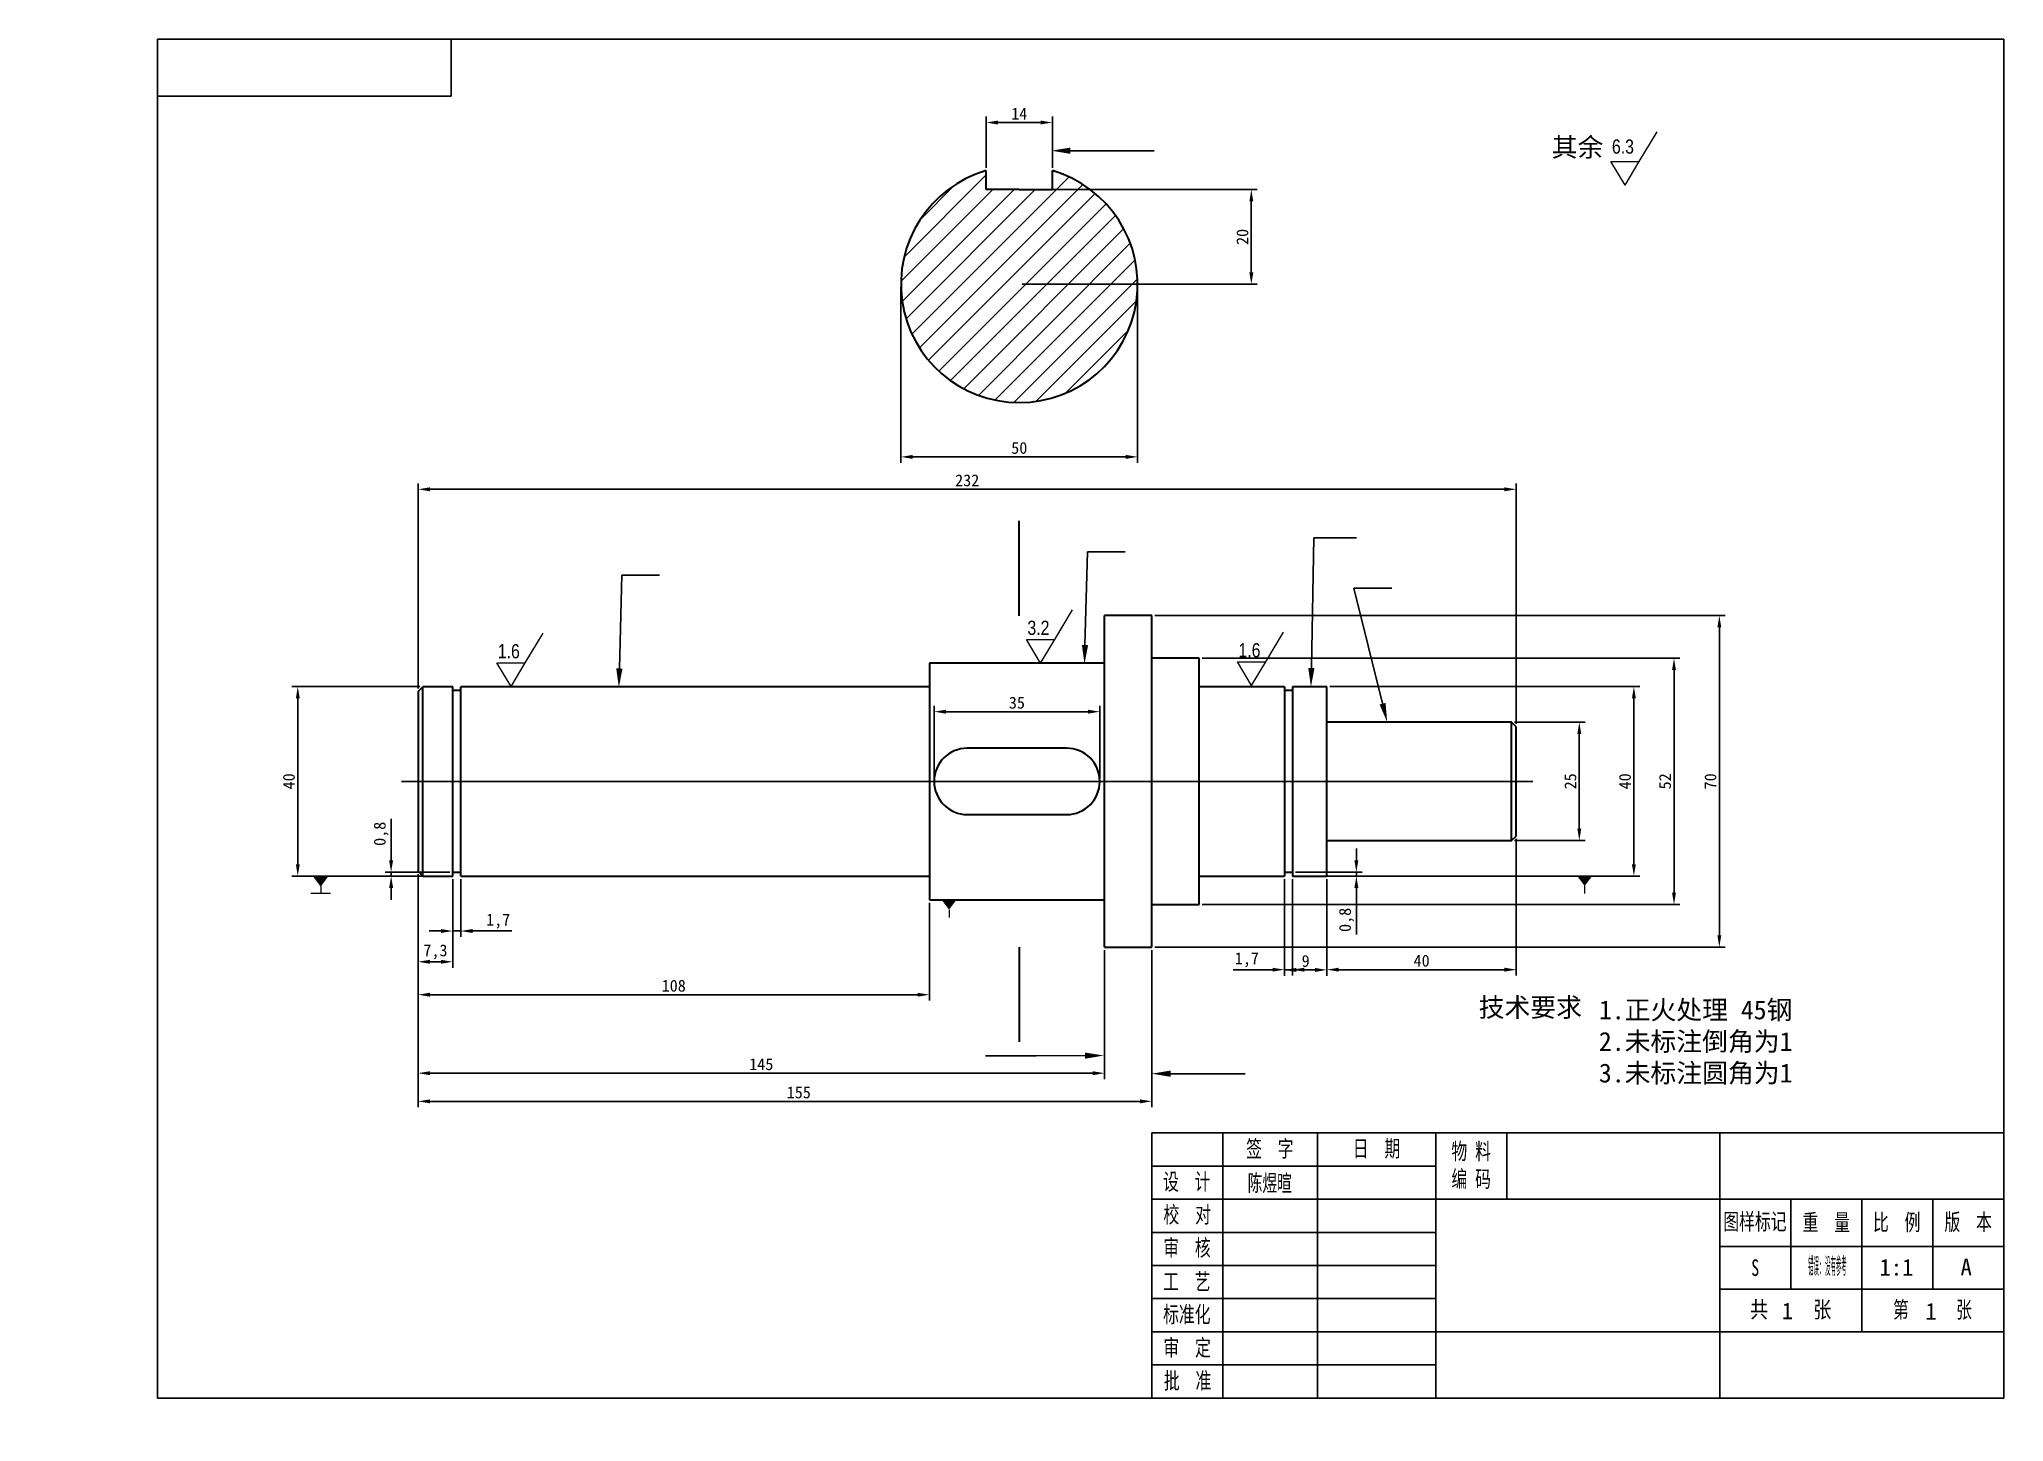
# Model space of a CAD drawing. Header units: millimetres. Extents: x 0 to 415, y 0 to 292.
import ezdxf
from ezdxf import colors
from ezdxf.entities.mleader import LeaderData, LeaderLine
from ezdxf.lldxf.tags import DXFTag
from ezdxf.math import Vec2, Vec3

# ---------------------------------------------------------------- set-up
doc = ezdxf.new("R2010")
doc.units = ezdxf.units.MM
for name, color, linetype in [('Default', 7, 'Continuous'), ('图框', 7, 'Continuous'), ('轴2', 7, 'Continuous')]:
    doc.layers.add(name, color=color, linetype=linetype)
doc.styles.add('SEACAD_Arial', font='arial.ttf', dxfattribs={"width": 0.8})
tags = doc.linetypes.add('CENTER2', pattern=[28.575, 19.05, -3.175, 3.175, -3.175]).pattern_tags.tags
tags[10:11] = [DXFTag(74, 4), DXFTag(75, 0), DXFTag(340, '0'), DXFTag(46, 0.0), DXFTag(50, 0.0), DXFTag(44, 0.0), DXFTag(45, 0.0)]
tags[8:9] = [DXFTag(74, 4), DXFTag(75, 0), DXFTag(340, '0'), DXFTag(46, 0.0), DXFTag(50, 0.0), DXFTag(44, 0.0), DXFTag(45, 0.0)]
tags[6:7] = [DXFTag(74, 4), DXFTag(75, 0), DXFTag(340, '0'), DXFTag(46, 0.0), DXFTag(50, 0.0), DXFTag(44, 0.0), DXFTag(45, 0.0)]
tags[4:5] = [DXFTag(74, 4), DXFTag(75, 0), DXFTag(340, '0'), DXFTag(46, 0.0), DXFTag(50, 0.0), DXFTag(44, 0.0), DXFTag(45, 0.0)]
doc.dimstyles.new('ISO-25', dxfattribs={"dimtxt": 2.5, "dimasz": 2.5, "dimexe": 1.25, "dimexo": 0.625, "dimtad": 1, "dimtxsty": 'Standard', "dimcen": 2.5, "dimadec": 0, "dimazin": 0, "dimtfac": 1, "dimtmove": 0, "dimatfit": 3, "dimfxl": 1, "dimarcsym": 0})

# ---------------------------------------------------------------- blocks, each defined once
blk = doc.blocks.new('SEANNOT_GROUP')
at = {"layer": 'Default', "color": 7, "linetype": 'CENTER2'}
blk.add_line((102.9, 134.23), (341.9, 134.23), dxfattribs=at)
blk = doc.blocks.new('SE')
at = {"lineweight": 30}
for p, q in [((106.4, 153.23), (107.4, 154.23)), ((107.4, 114.23), (107.4, 154.23)), ((338.4, 145.73), (337.4, 146.73)), ((337.4, 121.73), (337.4, 146.73)), ((337.4, 121.73), (338.41, 122.73)), ((106.4, 115.23), (107.4, 114.23))]:
    blk.add_line(p, q, dxfattribs=at)
at = {"layer": '轴2', "color": 7, "linetype": 'Continuous', "lineweight": 30}
for p, q in [((251.4, 99.23), (251.4, 169.23)), ((261.4, 169.23), (251.4, 169.23)), ((261.4, 99.23), (261.4, 169.23)), ((214.4, 159.23), (214.4, 109.23)), ((251.4, 159.23), (214.4, 159.23)), ((271.4, 160.23), (261.4, 160.23)), ((271.4, 108.23), (271.4, 160.23)), ((113.7, 154.23), (107.4, 154.23)), ((113.7, 114.23), (113.7, 154.23)), ((115.4, 114.23), (115.4, 154.23)), ((214.4, 154.23), (115.4, 154.23)), ((289.4, 154.23), (271.4, 154.23)), ((289.4, 154.23), (289.4, 114.23)), ((291.1, 154.23), (291.1, 114.23)), ((298.4, 154.23), (291.1, 154.23)), ((298.4, 114.23), (298.4, 154.23)), ((106.4, 153.23), (106.4, 115.23)), ((115.4, 153.43), (113.7, 153.43)), ((291.1, 153.43), (289.4, 153.43)), ((337.4, 146.73), (298.4, 146.73)), ((338.4, 122.72), (338.4, 145.73)), ((298.4, 121.73), (337.4, 121.73)), ((107.4, 114.23), (113.7, 114.23)), ((113.7, 115.03), (115.4, 115.03)), ((115.4, 114.23), (214.4, 114.23)), ((271.4, 114.23), (289.4, 114.23)), ((289.4, 115.03), (291.1, 115.03)), ((291.1, 114.23), (298.4, 114.23)), ((214.4, 109.23), (251.4, 109.23)), ((261.4, 108.23), (271.4, 108.23)), ((251.4, 99.23), (261.4, 99.23))]:
    blk.add_line(p, q, dxfattribs=at)
blk = doc.blocks.new('_DOT')
at = {"color": 0}
blk.add_line((0, 0), (-1, 0), dxfattribs=at)
at = {"color": 0, "const_width": 0.333}
blk.add_lwpolyline([(-0.1665, 0, 1), (0.1665, 0, 1)], format="xyb", close=True, dxfattribs=at)
blk = doc.blocks.new('*D12')
at = {"color": 0, "lineweight": -2, "transparency": 16777216}
for p, q in [((311.66, 147.76), (326.59, 147.76)), ((325.34, 145.26), (325.34, 125.26)), ((311.66, 122.76), (326.59, 122.76))]:
    blk.add_line(p, q, dxfattribs=at)
at = {"color": 0, "lineweight": 20, "transparency": 16777216}
for points in [[(324.93, 145.26), (325.76, 145.26), (325.34, 147.76)], [(324.93, 125.26), (325.76, 125.26), (325.34, 122.76)]]:
    blk.add_solid(points, dxfattribs=at)
at = {"layer": 'Defpoints', "color": 0, "lineweight": 20, "transparency": 16777216}
for p in [(311.03, 147.76), (311.03, 122.76), (325.34, 122.76)]:
    blk.add_point(p, dxfattribs=at)
at = {"color": 0, "transparency": 16777216, "insert": (323.47, 135.26), "char_height": 2.5, "attachment_point": 5, "rotation": 90}
blk.add_mtext('25', dxfattribs=at)
blk = doc.blocks.new('*D13')
at = {"color": 0, "lineweight": -2, "transparency": 16777216}
for p, q in [((272.66, 155.26), (338.12, 155.26)), ((336.87, 152.76), (336.87, 117.76)), ((272.66, 115.26), (338.12, 115.26))]:
    blk.add_line(p, q, dxfattribs=at)
at = {"color": 0, "lineweight": 20, "transparency": 16777216}
for points in [[(336.45, 152.76), (337.29, 152.76), (336.87, 155.26)], [(336.45, 117.76), (337.29, 117.76), (336.87, 115.26)]]:
    blk.add_solid(points, dxfattribs=at)
at = {"layer": 'Defpoints', "color": 0, "lineweight": 20, "transparency": 16777216}
for p in [(272.03, 155.26), (272.03, 115.26), (336.87, 115.26)]:
    blk.add_point(p, dxfattribs=at)
at = {"color": 0, "transparency": 16777216, "insert": (335, 135.26), "char_height": 2.5, "attachment_point": 5, "rotation": 90}
blk.add_mtext('40', dxfattribs=at)
blk = doc.blocks.new('*D14')
at = {"color": 0, "lineweight": -2, "transparency": 16777216}
for p, q in [((245.66, 161.26), (346.6, 161.26)), ((345.35, 158.76), (345.35, 111.76)), ((245.66, 109.26), (346.6, 109.26))]:
    blk.add_line(p, q, dxfattribs=at)
at = {"color": 0, "lineweight": 20, "transparency": 16777216}
for points in [[(344.93, 158.76), (345.76, 158.76), (345.35, 161.26)], [(344.93, 111.76), (345.76, 111.76), (345.35, 109.26)]]:
    blk.add_solid(points, dxfattribs=at)
at = {"layer": 'Defpoints', "color": 0, "lineweight": 20, "transparency": 16777216}
for p in [(245.03, 161.26), (245.03, 109.26), (345.35, 109.26)]:
    blk.add_point(p, dxfattribs=at)
at = {"color": 0, "transparency": 16777216, "insert": (343.47, 135.26), "char_height": 2.5, "attachment_point": 5, "rotation": 90}
blk.add_mtext('52', dxfattribs=at)
blk = doc.blocks.new('*D15')
at = {"color": 0, "lineweight": -2, "transparency": 16777216}
for p, q in [((80.41, 155.26), (53.36, 155.26)), ((54.61, 152.76), (54.61, 117.76)), ((80.41, 115.26), (53.36, 115.26))]:
    blk.add_line(p, q, dxfattribs=at)
at = {"color": 0, "lineweight": 20, "transparency": 16777216}
for points in [[(54.2, 152.76), (55.03, 152.76), (54.61, 155.26)], [(54.2, 117.76), (55.03, 117.76), (54.61, 115.26)]]:
    blk.add_solid(points, dxfattribs=at)
at = {"layer": 'Defpoints', "color": 0, "lineweight": 20, "transparency": 16777216}
for p in [(81.03, 155.26), (54.61, 115.26), (81.03, 115.26)]:
    blk.add_point(p, dxfattribs=at)
at = {"color": 0, "transparency": 16777216, "insert": (52.74, 135.26), "char_height": 2.5, "attachment_point": 5, "rotation": 90}
blk.add_mtext('40', dxfattribs=at)
blk = doc.blocks.new('*D16')
at = {"color": 0, "lineweight": -2, "transparency": 16777216}
for p, q in [((235.66, 170.26), (356.18, 170.26)), ((354.93, 167.76), (354.93, 102.76)), ((235.66, 100.26), (356.18, 100.26))]:
    blk.add_line(p, q, dxfattribs=at)
at = {"color": 0, "lineweight": 20, "transparency": 16777216}
for points in [[(354.51, 167.76), (355.34, 167.76), (354.93, 170.26)], [(354.51, 102.76), (355.34, 102.76), (354.93, 100.26)]]:
    blk.add_solid(points, dxfattribs=at)
at = {"layer": 'Defpoints', "color": 0, "lineweight": 20, "transparency": 16777216}
for p in [(235.03, 170.26), (235.03, 100.26), (354.93, 100.26)]:
    blk.add_point(p, dxfattribs=at)
at = {"color": 0, "transparency": 16777216, "insert": (353.05, 135.26), "char_height": 2.5, "attachment_point": 5, "rotation": 90}
blk.add_mtext('70', dxfattribs=at)
blk = doc.blocks.new('*D17')
at = {"color": 0, "lineweight": -2, "transparency": 16777216}
for p, q in [((80.03, 115.63), (80.03, 88.94)), ((188.03, 109.63), (188.03, 88.94)), ((82.53, 90.19), (185.53, 90.19))]:
    blk.add_line(p, q, dxfattribs=at)
at = {"color": 0, "lineweight": 20, "transparency": 16777216}
for points in [[(82.53, 90.61), (82.53, 89.78), (80.03, 90.19)], [(185.53, 90.61), (185.53, 89.78), (188.03, 90.19)]]:
    blk.add_solid(points, dxfattribs=at)
at = {"layer": 'Defpoints', "color": 0, "lineweight": 20, "transparency": 16777216}
for p in [(80.03, 116.26), (188.03, 110.26), (188.03, 90.19)]:
    blk.add_point(p, dxfattribs=at)
at = {"color": 0, "transparency": 16777216, "insert": (134.03, 92.07), "char_height": 2.5, "attachment_point": 5}
blk.add_mtext('108', dxfattribs=at)
blk = doc.blocks.new('*D18')
at = {"color": 0, "lineweight": -2, "transparency": 16777216}
for p, q in [((312.03, 123.12), (312.03, 94.23)), ((272.03, 114.63), (272.03, 94.23)), ((309.53, 95.48), (274.53, 95.48))]:
    blk.add_line(p, q, dxfattribs=at)
at = {"color": 0, "lineweight": 20, "transparency": 16777216}
for points in [[(274.53, 95.9), (274.53, 95.07), (272.03, 95.48)], [(309.53, 95.9), (309.53, 95.07), (312.03, 95.48)]]:
    blk.add_solid(points, dxfattribs=at)
at = {"layer": 'Defpoints', "color": 0, "lineweight": 20, "transparency": 16777216}
for p in [(312.03, 123.74), (272.03, 115.26), (272.03, 95.48)]:
    blk.add_point(p, dxfattribs=at)
at = {"color": 0, "transparency": 16777216, "insert": (292.03, 97.36), "char_height": 2.5, "attachment_point": 5}
blk.add_mtext('40', dxfattribs=at)
blk = doc.blocks.new('*D19')
at = {"color": 0, "lineweight": -2, "transparency": 16777216}
for p, q in [((80.03, 154.88), (80.03, 198.2)), ((82.53, 196.95), (309.53, 196.95)), ((312.03, 147.38), (312.03, 198.2))]:
    blk.add_line(p, q, dxfattribs=at)
at = {"color": 0, "lineweight": 20, "transparency": 16777216}
for points in [[(82.53, 197.36), (82.53, 196.53), (80.03, 196.95)], [(309.53, 197.36), (309.53, 196.53), (312.03, 196.95)]]:
    blk.add_solid(points, dxfattribs=at)
at = {"layer": 'Defpoints', "color": 0, "lineweight": 20, "transparency": 16777216}
for p in [(312.03, 196.95), (80.03, 154.26), (312.03, 146.76)]:
    blk.add_point(p, dxfattribs=at)
at = {"color": 0, "transparency": 16777216, "insert": (196.03, 198.82), "char_height": 2.5, "attachment_point": 5}
blk.add_mtext('232', dxfattribs=at)
blk = doc.blocks.new('*D20')
at = {"color": 0, "lineweight": -2, "transparency": 16777216}
for p, q in [((189.03, 135.88), (189.03, 151.22)), ((191.53, 149.97), (221.53, 149.97)), ((224.03, 135.88), (224.03, 151.22))]:
    blk.add_line(p, q, dxfattribs=at)
at = {"color": 0, "lineweight": 20, "transparency": 16777216}
for points in [[(191.53, 150.39), (191.53, 149.56), (189.03, 149.97)], [(221.53, 150.39), (221.53, 149.56), (224.03, 149.97)]]:
    blk.add_solid(points, dxfattribs=at)
at = {"layer": 'Defpoints', "color": 0, "lineweight": 20, "transparency": 16777216}
for p in [(224.03, 149.97), (189.03, 135.26), (224.03, 135.26)]:
    blk.add_point(p, dxfattribs=at)
at = {"color": 0, "lineweight": 20, "transparency": 16777216, "insert": (206.53, 151.85), "char_height": 2.5, "attachment_point": 5}
blk.add_mtext('35', dxfattribs=at)
blk = doc.blocks.new('*D21')
at = {"color": 0, "lineweight": -2, "transparency": 16777216}
for p, q in [((87.33, 114.63), (87.33, 102.4)), ((89.03, 114.63), (89.03, 102.4)), ((84.83, 103.65), (82.33, 103.65)), ((87.33, 103.65), (89.03, 103.65)), ((91.53, 103.65), (99.86, 103.65))]:
    blk.add_line(p, q, dxfattribs=at)
at = {"color": 0, "lineweight": 20, "transparency": 16777216}
for points in [[(84.83, 104.07), (84.83, 103.23), (87.33, 103.65)], [(91.53, 104.07), (91.53, 103.23), (89.03, 103.65)]]:
    blk.add_solid(points, dxfattribs=at)
at = {"layer": 'Defpoints', "color": 0, "lineweight": 20, "transparency": 16777216}
for p in [(87.33, 115.26), (89.03, 115.26), (89.03, 103.65)]:
    blk.add_point(p, dxfattribs=at)
at = {"color": 0, "lineweight": 20, "transparency": 16777216, "insert": (96.95, 105.73), "char_height": 2.5, "attachment_point": 5}
blk.add_mtext('1,7', dxfattribs=at)
blk = doc.blocks.new('*D22')
at = {"color": 0, "lineweight": -2, "transparency": 16777216}
for p, q in [((263.03, 114.63), (263.03, 94.23)), ((264.73, 114.63), (264.73, 94.23)), ((260.53, 95.48), (252.2, 95.48)), ((264.73, 95.48), (263.03, 95.48)), ((267.23, 95.48), (269.73, 95.48))]:
    blk.add_line(p, q, dxfattribs=at)
at = {"color": 0, "lineweight": 20, "transparency": 16777216}
for points in [[(260.53, 95.89), (260.53, 95.06), (263.03, 95.48)], [(267.23, 95.89), (267.23, 95.06), (264.73, 95.48)]]:
    blk.add_solid(points, dxfattribs=at)
at = {"layer": 'Defpoints', "color": 0, "lineweight": 20, "transparency": 16777216}
for p in [(263.03, 115.26), (264.73, 115.26), (264.73, 95.48)]:
    blk.add_point(p, dxfattribs=at)
at = {"color": 0, "lineweight": 20, "transparency": 16777216, "insert": (255.11, 97.56), "char_height": 2.5, "attachment_point": 5}
blk.add_mtext('1,7', dxfattribs=at)
blk = doc.blocks.new('*D23')
at = {"color": 0, "lineweight": -2, "transparency": 16777216}
for p, q in [((278.24, 118.56), (278.24, 121.06)), ((265.36, 116.06), (279.49, 116.06)), ((265.36, 115.26), (279.49, 115.26)), ((278.24, 116.06), (278.24, 115.26)), ((278.24, 112.76), (278.24, 102.88))]:
    blk.add_line(p, q, dxfattribs=at)
at = {"color": 0, "lineweight": 20, "transparency": 16777216}
for points in [[(277.83, 118.56), (278.66, 118.56), (278.24, 116.06)], [(277.83, 112.76), (278.66, 112.76), (278.24, 115.26)]]:
    blk.add_solid(points, dxfattribs=at)
at = {"layer": 'Defpoints', "color": 0, "lineweight": 20, "transparency": 16777216}
for p in [(264.73, 116.06), (264.73, 115.26), (278.24, 116.06)]:
    blk.add_point(p, dxfattribs=at)
at = {"color": 0, "lineweight": 20, "transparency": 16777216, "insert": (276.16, 106), "char_height": 2.5, "attachment_point": 5, "rotation": 90}
blk.add_mtext('0,8', dxfattribs=at)
blk = doc.blocks.new('*D24')
at = {"color": 0, "lineweight": -2, "transparency": 16777216}
for p, q in [((74.32, 118.56), (74.32, 127.31)), ((86.71, 116.06), (73.07, 116.06)), ((86.71, 115.26), (73.07, 115.26)), ((74.32, 115.26), (74.32, 116.06)), ((74.32, 112.76), (74.32, 110.26))]:
    blk.add_line(p, q, dxfattribs=at)
at = {"color": 0, "lineweight": 20, "transparency": 16777216}
for points in [[(73.91, 118.56), (74.74, 118.56), (74.32, 116.06)], [(73.91, 112.76), (74.74, 112.76), (74.32, 115.26)]]:
    blk.add_solid(points, dxfattribs=at)
at = {"layer": 'Defpoints', "color": 0, "lineweight": 20, "transparency": 16777216}
for p in [(74.32, 116.06), (87.33, 116.06), (87.33, 115.26)]:
    blk.add_point(p, dxfattribs=at)
at = {"color": 0, "lineweight": 20, "transparency": 16777216, "insert": (72.24, 124.18), "char_height": 2.5, "attachment_point": 5, "rotation": 90}
blk.add_mtext('0,8', dxfattribs=at)
blk = doc.blocks.new('*D25')
at = {"color": 0, "lineweight": -2, "transparency": 16777216}
for p, q in [((80.03, 115.63), (80.03, 95.9)), ((87.33, 114.63), (87.33, 95.9)), ((84.83, 97.15), (82.53, 97.15))]:
    blk.add_line(p, q, dxfattribs=at)
at = {"color": 0, "lineweight": 20, "transparency": 16777216}
for points in [[(82.53, 97.57), (82.53, 96.73), (80.03, 97.15)], [(84.83, 97.57), (84.83, 96.73), (87.33, 97.15)]]:
    blk.add_solid(points, dxfattribs=at)
at = {"layer": 'Defpoints', "color": 0, "lineweight": 20, "transparency": 16777216}
for p in [(80.03, 116.26), (87.33, 115.26), (80.03, 97.15)]:
    blk.add_point(p, dxfattribs=at)
at = {"color": 0, "lineweight": 20, "transparency": 16777216, "insert": (83.68, 99.23), "char_height": 2.5, "attachment_point": 5}
blk.add_mtext('7,3', dxfattribs=at)
blk = doc.blocks.new('*D26')
at = {"color": 0, "lineweight": -2, "transparency": 16777216}
for p, q in [((263.03, 114.63), (263.03, 94.18)), ((272.03, 114.63), (272.03, 94.18)), ((269.53, 95.43), (265.53, 95.43))]:
    blk.add_line(p, q, dxfattribs=at)
at = {"color": 0, "lineweight": 20, "transparency": 16777216}
for points in [[(265.53, 95.84), (265.53, 95.01), (263.03, 95.43)], [(269.53, 95.84), (269.53, 95.01), (272.03, 95.43)]]:
    blk.add_solid(points, dxfattribs=at)
at = {"layer": 'Defpoints', "color": 0, "lineweight": 20, "transparency": 16777216}
for p in [(263.03, 115.26), (272.03, 115.26), (263.03, 95.43)]:
    blk.add_point(p, dxfattribs=at)
at = {"color": 0, "lineweight": 20, "transparency": 16777216, "insert": (267.53, 97.3), "char_height": 2.5, "attachment_point": 5}
blk.add_mtext('9', dxfattribs=at)
blk = doc.blocks.new('*D27')
at = {"color": 0, "lineweight": -2, "transparency": 16777216}
for p, q in [((207.66, 260.26), (257.3, 260.26)), ((256.05, 257.76), (256.05, 242.76)), ((207.66, 240.26), (257.3, 240.26))]:
    blk.add_line(p, q, dxfattribs=at)
at = {"color": 0, "lineweight": 20, "transparency": 16777216}
for points in [[(255.64, 257.76), (256.47, 257.76), (256.05, 260.26)], [(255.64, 242.76), (256.47, 242.76), (256.05, 240.26)]]:
    blk.add_solid(points, dxfattribs=at)
at = {"layer": 'Defpoints', "color": 0, "lineweight": 20, "transparency": 16777216}
for p in [(207.03, 260.26), (207.03, 240.26), (256.05, 240.26)]:
    blk.add_point(p, dxfattribs=at)
at = {"color": 0, "lineweight": 20, "transparency": 16777216, "insert": (254.18, 250.26), "char_height": 2.5, "attachment_point": 5, "rotation": 90}
blk.add_mtext('20', dxfattribs=at)
blk = doc.blocks.new('*D28')
at = {"color": 0, "lineweight": -2, "transparency": 16777216}
for p, q in [((182.03, 239.63), (182.03, 202.54)), ((232.03, 239.63), (232.03, 202.54)), ((184.53, 203.79), (229.53, 203.79))]:
    blk.add_line(p, q, dxfattribs=at)
at = {"color": 0, "lineweight": 20, "transparency": 16777216}
for points in [[(184.53, 204.21), (184.53, 203.38), (182.03, 203.79)], [(229.53, 204.21), (229.53, 203.38), (232.03, 203.79)]]:
    blk.add_solid(points, dxfattribs=at)
at = {"layer": 'Defpoints', "color": 0, "lineweight": 20, "transparency": 16777216}
for p in [(182.03, 240.26), (232.03, 240.26), (232.03, 203.79)]:
    blk.add_point(p, dxfattribs=at)
at = {"color": 0, "lineweight": 20, "transparency": 16777216, "insert": (207.03, 205.67), "char_height": 2.5, "attachment_point": 5}
blk.add_mtext('50', dxfattribs=at)
blk = doc.blocks.new('*D29')
at = {"color": 0, "lineweight": -2, "transparency": 16777216}
for p, q in [((80.03, 115.63), (80.03, 72.37)), ((225.03, 99.63), (225.03, 72.37)), ((222.53, 73.62), (82.53, 73.62))]:
    blk.add_line(p, q, dxfattribs=at)
at = {"color": 0, "lineweight": 20, "transparency": 16777216}
for points in [[(82.53, 74.03), (82.53, 73.2), (80.03, 73.62)], [(222.53, 74.03), (222.53, 73.2), (225.03, 73.62)]]:
    blk.add_solid(points, dxfattribs=at)
at = {"layer": 'Defpoints', "color": 0, "lineweight": 20, "transparency": 16777216}
for p in [(80.03, 116.26), (225.03, 100.26), (80.03, 73.62)]:
    blk.add_point(p, dxfattribs=at)
at = {"color": 0, "lineweight": 20, "transparency": 16777216, "insert": (152.53, 75.49), "char_height": 2.5, "attachment_point": 5}
blk.add_mtext('145', dxfattribs=at)
blk = doc.blocks.new('*D30')
at = {"color": 0, "lineweight": -2, "transparency": 16777216}
for p, q in [((80.03, 115.63), (80.03, 66.42)), ((235.03, 99.63), (235.03, 66.42)), ((232.53, 67.67), (82.53, 67.67))]:
    blk.add_line(p, q, dxfattribs=at)
at = {"color": 0, "lineweight": 20, "transparency": 16777216}
for points in [[(82.53, 68.08), (82.53, 67.25), (80.03, 67.67)], [(232.53, 68.08), (232.53, 67.25), (235.03, 67.67)]]:
    blk.add_solid(points, dxfattribs=at)
at = {"layer": 'Defpoints', "color": 0, "lineweight": 20, "transparency": 16777216}
for p in [(80.03, 116.26), (235.03, 100.26), (80.03, 67.67)]:
    blk.add_point(p, dxfattribs=at)
at = {"color": 0, "lineweight": 20, "transparency": 16777216, "insert": (160.45, 69.54), "char_height": 2.5, "attachment_point": 5}
blk.add_mtext('155', dxfattribs=at)
blk = doc.blocks.new('*D32')
at = {"color": 0, "lineweight": -2, "transparency": 16777216}
for p, q in [((200.03, 264.88), (200.03, 275.67)), ((202.53, 274.42), (211.53, 274.42)), ((214.03, 264.88), (214.03, 275.67))]:
    blk.add_line(p, q, dxfattribs=at)
at = {"color": 0, "lineweight": 20, "transparency": 16777216}
for points in [[(202.53, 274.84), (202.53, 274.01), (200.03, 274.42)], [(211.53, 274.84), (211.53, 274.01), (214.03, 274.42)]]:
    blk.add_solid(points, dxfattribs=at)
at = {"layer": 'Defpoints', "color": 0, "lineweight": 20, "transparency": 16777216}
for p in [(214.03, 274.42), (200.03, 264.26), (214.03, 264.26)]:
    blk.add_point(p, dxfattribs=at)
at = {"color": 0, "lineweight": 20, "transparency": 16777216, "insert": (207.03, 276.3), "char_height": 2.5, "attachment_point": 5}
blk.add_mtext('14', dxfattribs=at)

msp = doc.modelspace()

# ---------------------------------------------------------------- hatches: boundary and pattern name
at = {"lineweight": 20}
h = msp.add_hatch(dxfattribs=at)
h.set_pattern_fill('ANSI31', color=256)
h.set_pattern_definition([(45, (-26.3655, 1.0268), (-2.245064, 2.245064), [])])
h.paths.add_polyline_path([(214.031, 264.255), (214.031, 260.255), (207.031, 260.255), (200.031, 260.255), (200.031, 264.255, 7)])
h = msp.add_hatch(color=256, dxfattribs=at)
h.dxf.hatch_style = 1
h.paths.add_polyline_path([(60.966, 115.239), (59.466, 115.239), (57.966, 115.239), (59.466, 113.239)])
h = msp.add_hatch(color=256, dxfattribs=at)
h.dxf.hatch_style = 1
h.paths.add_polyline_path([(327.973, 115.162), (326.473, 115.162), (324.973, 115.162), (326.473, 113.162)])
h = msp.add_hatch(color=256, dxfattribs=at)
h.dxf.hatch_style = 1
h.paths.add_polyline_path([(193.688, 110.141), (192.188, 110.141), (190.688, 110.141), (192.188, 108.141)])

# ---------------------------------------------------------------- linework, layer by layer
for p, q in [((338.013, 266.198), (341.776, 272.47)), ((332.013, 266.198), (338.013, 266.198)), ((335.013, 261.198), (332.013, 266.198)), ((335.013, 261.198), (338.013, 266.198)), ((214.54, 165.213), (218.304, 171.485)), ((102.653, 160.266), (106.417, 166.538)), ((259.12, 160.471), (262.883, 166.743)), ((208.54, 165.213), (214.54, 165.213)), ((211.54, 160.213), (208.54, 165.213)), ((211.54, 160.213), (214.54, 165.213)), ((96.653, 160.266), (102.653, 160.266)), ((99.653, 155.266), (96.653, 160.266)), ((99.653, 155.266), (102.653, 160.266)), ((253.12, 160.471), (259.12, 160.471)), ((256.12, 155.471), (253.12, 160.471)), ((256.12, 155.471), (259.12, 160.471)), ((59.466, 115.239), (57.966, 115.239)), ((59.466, 113.239), (57.966, 115.239)), ((59.466, 115.239), (60.966, 115.239)), ((59.466, 113.239), (60.966, 115.239)), ((59.466, 113.239), (59.466, 111.631)), ((326.473, 113.162), (326.473, 111.553)), ((57.383, 111.631), (61.549, 111.631)), ((192.188, 108.141), (192.188, 106.532))]:
    msp.add_line(p, q, dxfattribs=at)
at = {"lineweight": 30}
for p, q in [((200.031, 260.255), (200.031, 264.255)), ((214.031, 260.255), (214.031, 264.255)), ((207.031, 260.255), (200.031, 260.255)), ((207.031, 260.255), (214.031, 260.255)), ((207.031, 170.255), (207.031, 190.255)), ((217.031, 142.255), (196.031, 142.255)), ((196.031, 128.255), (217.031, 128.255)), ((207.031, 100.255), (207.031, 80.255))]:
    msp.add_line(p, q, dxfattribs=at)
for centre, radius, start, end in [((207.031, 240.255), 25, 106.2602, 73.7398), ((196.031, 135.255), 7, 90, 270), ((217.031, 135.255), 7, 270, 90)]:
    msp.add_arc(centre, radius, start, end, dxfattribs=at)
at = {"layer": 'Default', "color": 7, "linetype": 'Continuous'}
for p, q in [((250, 61), (250, 5)), ((270, 61), (270, 5)), ((310, 61), (310, 47)), ((235, 54), (295, 54)), ((235, 47), (415, 47)), ((385, 47.003), (385, 19)), ((235, 40), (295, 40)), ((355, 28.003), (415, 28.003))]:
    msp.add_line(p, q, dxfattribs=at)
at = {"layer": '图框', "color": 7, "linetype": 'Continuous'}
for p, q in [((25, 5), (25, 292)), ((25, 292), (415, 292)), ((87, 292), (87, 280)), ((415, 292), (415, 5)), ((87, 280), (25, 280)), ((415, 61), (235, 61)), ((235, 5), (235, 61)), ((295, 5), (295, 61)), ((355, 61), (355, 5)), ((235, 5), (235, 54)), ((355, 47), (415, 47)), ((370, 47.003), (370, 28.003)), ((400, 47.003), (400, 28.003)), ((355, 37), (415, 37)), ((235, 33), (295, 33)), ((235, 26), (295, 26)), ((235, 19), (415, 19)), ((235, 12), (295, 12)), ((415, 5), (25, 5))]:
    msp.add_line(p, q, dxfattribs=at)

# ---------------------------------------------------------------- block references
at = {"layer": 'Default', "lineweight": 30}
for name in ['SE', 'SEANNOT_GROUP']:
    msp.add_blockref(name, (-26.365, 1.027), dxfattribs=at)

# ---------------------------------------------------------------- texts
at = {"lineweight": 20, "char_height": 4, "attachment_point": 1}
for s, width, insert in [('{\\fSimSun|b0|i0|c134|p34;其余}', 23.69364, (319.513, 271.201)), ('{\\fSimSun|b0|i0|c134|p34;技术要求}', 23.69364, (304.082, 89.529)), ('1.{\\fSimSun|b0|i0|c134|p34;正火处理} 45{\\fSimSun|b0|i0|c134|p34;钢}\\P2.{\\fSimSun|b0|i0|c134|p34;未标注倒角为}1\\P3{\\fSimSun|b0|i0|c134|p34;.未标注圆角为1}', 53.13093, (329.478, 88.992))]:
    msp.add_mtext_dynamic_manual_height_columns(s, width=width, gutter_width=20, heights=[0], dxfattribs=dict(at, insert=insert))
at = {"lineweight": 20, "ltscale": 2, "char_height": 3, "attachment_point": 1, "style": 'SEACAD_Arial'}
for s, insert in [('6.3', (332.226, 270.845)), ('3.2', (208.748, 169.194)), ('1.6', (96.862, 164.247)), ('1.6', (253.328, 164.452))]:
    msp.add_mtext_dynamic_manual_height_columns(s, width=6.0882, gutter_width=20, heights=[3.987], dxfattribs=dict(at, insert=insert))
at = {"layer": '图框', "char_height": 3.5, "attachment_point": 5, "style": 'SEACAD_Arial'}
for s, insert, width in [('{\\f宋体|b0||i0||c0|p34;\\C7;\\H3.5;\\W0.7;签  字}', (259.965, 57.483), 19.96692), ('{\\f宋体|b0||i0||c0|p34;\\C7;\\H3.5;\\W0.7;日  期}', (282.498, 57.505), 25.04697), ('{\\f宋体|b0||i0||c0|p34;\\C7;\\H3.5;\\W0.7;物 料\\P}{\\f宋体|b0||i0||c0|p34;\\C7;\\H3.5;\\W0.7;编 码\\P}', (302.501, 54.027), 14.97053), ('{\\f宋体|b0||i0||c0|p34;\\C7;\\H3.5;\\W0.7;设  计}', (242.404, 50.493), 14.85119), ('{\\f宋体|b0||i0||c0|p34;\\C7;\\H3.5;\\W0.7;校  对}', (242.505, 43.562), 14.89547), ('{\\f宋体|b0||i0||c0|p34;\\C7;\\H3.5;\\W0.7;图样标记}', (362.443, 42.088), 14.83009), ('{\\f宋体|b0||i0||c0|p34;\\C7;\\H3.5;\\W0.7;重  量}', (377.504, 41.971), 14.90958), ('{\\f宋体|b0||i0||c0|p34;\\C7;\\H3.5;\\W0.7;比  例}', (392.387, 41.943), 14.95366), ('{\\f宋体|b0||i0||c0|p34;\\C7;\\H3.5;\\W0.7;版  本}', (407.496, 41.999), 15.0267), ('{\\f宋体|b0||i0||c0|p34;\\C7;\\H3.5;\\W0.7;审  核}', (242.466, 36.557), 14.97417), ('{\\f宋体|b0||i0||c0|p34;\\C7;\\H3.5;\\W0.7;S}', (362.499, 32.501), 14.99928), ('{\\f宋体|b0||i0||c0|p34;\\C7;\\H3.5;\\W0.7;工  艺}', (242.404, 29.474), 14.85119), ('{\\f宋体|b0||i0||c0|p34;\\C7;\\H3.5;\\W0.7;标准化}', (242.422, 22.476), 14.8165), ('{\\f宋体|b0||i0||c0|p34;\\C7;\\H3.5;\\W0.8;共     张}', (369.995, 23.503), 29.99971), ('{\\f宋体|b0||i0||c0|p34;\\C7;\\H3.5;\\W0.7;第      张}', (399.952, 23.47), 29.90382), ('{\\f宋体|b0||i0||c0|p34;\\C7;\\H3.5;\\W0.7;审  定}', (242.483, 15.442), 14.93948), ('{\\f宋体|b0||i0||c0|p34;\\C7;\\H3.5;\\W0.7;批  准}', (242.58, 8.472), 14.9364)]:
    msp.add_mtext(s, dxfattribs=dict(at, insert=insert, width=width))

# ---------------------------------------------------------------- dimensions: what is measured, and where the dimension line sits
at = {"lineweight": 20}
for base, p1, p2, angle, picture, middle in [((214.031, 274.424), (200.031, 264.255), (214.031, 264.255), 180, '*D32', (207.031, 276.299)), ((256.055, 240.255), (207.031, 260.255), (207.031, 240.255), 90, '*D27', (254.18, 250.255)), ((74.323, 116.055), (87.331, 115.255), (87.331, 116.055), 90, '*D24', (72.239, 124.18)), ((80.031, 97.15), (87.331, 115.255), (80.031, 116.255), 180, '*D25', (83.681, 99.233)), ((263.031, 95.427), (272.031, 115.255), (263.031, 115.255), 180, '*D26', (267.531, 97.302))]:
    dim = msp.add_linear_dim(base=base, p1=p1, p2=p2, angle=angle, dimstyle='ISO-25', dxfattribs=at)
    dim.commit()
    dim.dimension.update_dxf_attribs({"geometry": picture, "text_midpoint": middle})
for base, p1, p2, picture, middle in [((232.031, 203.795), (182.031, 240.255), (232.031, 240.255), '*D28', (207.031, 205.67)), ((224.031, 149.973), (189.031, 135.255), (224.031, 135.255), '*D20', (206.531, 151.848)), ((89.031, 103.65), (87.331, 115.255), (89.031, 115.255), '*D21', (96.948, 105.733))]:
    dim = msp.add_linear_dim(base=base, p1=p1, p2=p2, dimstyle='ISO-25', dxfattribs=at)
    dim.commit()
    dim.dimension.update_dxf_attribs({"geometry": picture, "text_midpoint": middle})
for base, p1, p2, picture, middle in [((312.031, 196.948), (80.031, 154.255), (312.031, 146.755), '*D19', (196.031, 196.948)), ((188.031, 90.192), (80.031, 116.255), (188.031, 110.255), '*D17', (134.031, 90.192))]:
    dim = msp.add_linear_dim(base=base, p1=p1, p2=p2, dimstyle='ISO-25')
    dim.commit()
    dim.dimension.update_dxf_attribs({"geometry": picture, "text_midpoint": middle, "dimtype": 160})
for base, p1, p2, angle, picture, middle in [((354.926, 100.255), (235.031, 170.255), (235.031, 100.255), 90, '*D16', (353.051, 135.255)), ((345.347, 109.255), (245.031, 161.255), (245.031, 109.255), 90, '*D14', (343.472, 135.255)), ((336.87, 115.255), (272.031, 155.255), (272.031, 115.255), 90, '*D13', (334.995, 135.255)), ((325.342, 122.755), (311.031, 147.755), (311.031, 122.755), 90, '*D12', (323.467, 135.255)), ((272.031, 95.484), (312.031, 123.745), (272.031, 115.255), 180, '*D18', (292.031, 97.359))]:
    dim = msp.add_linear_dim(base=base, p1=p1, p2=p2, angle=angle, dimstyle='ISO-25')
    dim.commit()
    dim.dimension.update_dxf_attribs({"geometry": picture, "text_midpoint": middle})
dim = msp.add_linear_dim(base=(54.614, 115.255), p1=(81.031, 155.255), p2=(81.031, 115.255), angle=270, dimstyle='ISO-25')
dim.commit()
dim.dimension.update_dxf_attribs({"geometry": '*D15', "text_midpoint": (54.614, 135.255), "dimtype": 160})
dim = msp.add_linear_dim(base=(278.242, 116.055), p1=(264.731, 115.255), p2=(264.731, 116.055), angle=90, dimstyle='ISO-25', dxfattribs=at)
dim.commit()
dim.dimension.update_dxf_attribs({"geometry": '*D23', "text_midpoint": (278.242, 106.004), "dimtype": 160})
for base, p1, p2, picture, middle in [((80.031, 73.618), (225.031, 100.255), (80.031, 116.255), '*D29', (152.531, 73.618)), ((80.031, 67.668), (235.031, 100.255), (80.031, 116.255), '*D30', (160.448, 67.668)), ((264.731, 95.476), (263.031, 115.255), (264.731, 115.255), '*D22', (255.115, 95.476))]:
    dim = msp.add_linear_dim(base=base, p1=p1, p2=p2, dimstyle='ISO-25', dxfattribs=at)
    dim.commit()
    dim.dimension.update_dxf_attribs({"geometry": picture, "text_midpoint": middle, "dimtype": 160})

# ---------------------------------------------------------------- leaders
ml = msp.add_multileader_mtext('Standard', dxfattribs=at)
ml.set_content('', color=256)
ml.set_leader_properties()
ml.build(insert=Vec2(0, 0))
ml.multileader.update_dxf_attribs({"text_right_attachment_type": 6})
ctx = ml.context
ctx.base_point, ctx.plane_origin = Vec3(235.496, 268.467), Vec3(213.815, 268.467)
ctx.right_attachment = 6
notes = []
notes.append((ctx, [(0, (1, 1, 0), (227.496, 268.467), (1, 0), 8, [(0, [(213.815, 268.467)], 0, [])])]))
ctx.mtext.insert, ctx.mtext.flow_direction = Vec3(237.496, 270.467), 5
ml = msp.add_multileader_mtext('Standard', dxfattribs=at)
ml.set_content('', color=256)
ml.set_leader_properties()
ml.build(insert=Vec2(0, 0))
ml.multileader.update_dxf_attribs({"text_right_attachment_type": 6})
ctx = ml.context
ctx.base_point, ctx.plane_origin = Vec3(278.251, 186.696), Vec3(268.656, 155.213)
ctx.right_attachment = 6
notes.append((ctx, [(0, (1, 1, 0), (269.265, 186.696), (1, 0), 8.986, [(0, [(268.656, 155.213)], 0, [])])]))
ctx.mtext.insert, ctx.mtext.flow_direction = Vec3(280.251, 188.696), 5
ml = msp.add_multileader_mtext('Standard', dxfattribs=at)
ml.set_content('', color=256)
ml.set_leader_properties()
ml.build(insert=Vec2(0, 0))
ml.multileader.update_dxf_attribs({"text_right_attachment_type": 6})
ctx = ml.context
ctx.base_point, ctx.plane_origin = Vec3(229.419, 183.726), Vec3(220.81, 160.039)
ctx.right_attachment = 6
notes.append((ctx, [(0, (1, 1, 0), (221.419, 183.726), (1, 0), 8, [(0, [(220.81, 160.039)], 0, [])])]))
ctx.mtext.insert, ctx.mtext.flow_direction = Vec3(231.419, 185.726), 5
ml = msp.add_multileader_mtext('Standard', dxfattribs=at)
ml.set_content('', color=256)
ml.set_leader_properties()
ml.build(insert=Vec2(0, 0))
ml.multileader.update_dxf_attribs({"text_right_attachment_type": 6})
ctx = ml.context
ctx.base_point, ctx.plane_origin = Vec3(131.05, 178.781), Vec3(122.441, 155.093)
ctx.right_attachment = 6
notes.append((ctx, [(0, (1, 1, 0), (123.05, 178.781), (1, 0), 8, [(0, [(122.441, 155.093)], 0, [])])]))
ctx.mtext.insert, ctx.mtext.flow_direction = Vec3(133.05, 180.781), 5
ml = msp.add_multileader_mtext('Standard', dxfattribs=at)
ml.set_content('', color=256)
ml.set_leader_properties()
ml.build(insert=Vec2(0, 0))
ml.multileader.update_dxf_attribs({"text_right_attachment_type": 6})
ctx = ml.context
ctx.base_point, ctx.plane_origin = Vec3(285.738, 176.06), Vec3(284.745, 147.789)
ctx.right_attachment = 6
notes.append((ctx, [(0, (1, 1, 0), (277.738, 176.06), (1, 0), 8, [(0, [(284.745, 147.789)], 0, [])])]))
ctx.mtext.insert, ctx.mtext.flow_direction = Vec3(287.738, 178.06), 5
ml = msp.add_multileader_mtext('Standard', dxfattribs=at)
ml.set_content('', color=256)
ml.set_leader_properties()
ml.build(insert=Vec2(0, 0))
ml.multileader.update_dxf_attribs({"text_right_attachment_type": 6})
ctx = ml.context
ctx.base_point, ctx.plane_origin = Vec3(197.925, 79.251), Vec3(159.117, 77.346)
ctx.right_attachment, ctx.text_align_type = 6, 2
notes.append((ctx, [(1, (1, 1, 0), (210.617, 77.251), (-1, 0), 8.691, [(0, [(224.886, 77.346)], 0, [])])]))
ctx.mtext.insert, ctx.mtext.alignment, ctx.mtext.flow_direction = Vec3(199.925, 81.251), 3, 5
ml = msp.add_multileader_mtext('Standard', dxfattribs=at)
ml.set_content('', color=256)
ml.set_leader_properties()
ml.build(insert=Vec2(0, 0))
ml.multileader.update_dxf_attribs({"text_right_attachment_type": 6})
ctx = ml.context
ctx.base_point, ctx.plane_origin = Vec3(254.741, 73.509), Vec3(234.994, 73.509)
ctx.right_attachment = 6
notes.append((ctx, [(0, (1, 1, 0), (246.741, 73.509), (1, 0), 8, [(0, [(234.994, 73.509)], 0, [])])]))
ctx.mtext.insert, ctx.mtext.flow_direction = Vec3(256.741, 75.509), 5
at = {"layer": '图框', "color": 7, "linetype": 'Continuous'}
ml = msp.add_multileader_mtext('Standard', dxfattribs=at)
ml.set_content('{\\pxsm0.9;\\f宋体|b0||i0||c0|p34;\\W0.6507936508;陈煜暄\\P}', color=7)
ml.set_leader_properties()
ml.set_arrow_properties(name='DOT')
ml.build(insert=Vec2(0, 0))
ml.multileader.update_dxf_attribs({"leader_type": 0, "dogleg_length": 0, "arrow_head_size": 3.5})
ctx = ml.context
ctx.base_point, ctx.char_height, ctx.arrow_head_size, ctx.landing_gap_size = Vec3(253.269, 50.161), 3.5, 3.5, 1.225
ctx.text_align_type = 1
notes.append((ctx, [(0, (0, 0, 0), (0, 0), (1, 0), 1, [])]))
ctx.mtext.insert, ctx.mtext.alignment = Vec3(259.939, 52.175), 2
ml = msp.add_multileader_mtext('Standard', dxfattribs=at)
ml.set_content('{\\pxsm0.9;\\f宋体|b0||i0||c0|p34;\\W0.231395911; 错误: 没有参考\\P}', color=7)
ml.set_leader_properties()
ml.set_arrow_properties(name='DOT')
ml.build(insert=Vec2(0, 0))
ml.multileader.update_dxf_attribs({"leader_type": 0, "dogleg_length": 0, "arrow_head_size": 3.5})
ctx = ml.context
ctx.base_point, ctx.char_height, ctx.arrow_head_size, ctx.landing_gap_size = Vec3(371.095, 32.672), 3.5, 3.5, 1.225
ctx.text_align_type = 1
notes.append((ctx, [(0, (0, 0, 0), (0, 0), (1, 0), 1, [])]))
ctx.mtext.insert, ctx.mtext.alignment = Vec3(377.416, 34.676), 2
ml = msp.add_multileader_mtext('Standard', dxfattribs=at)
ml.set_content('{\\pxsm0.9;\\f宋体|b0||i0||c0|p34;\\W1.;A\\P}', color=7)
ml.set_leader_properties()
ml.set_arrow_properties(name='DOT')
ml.build(insert=Vec2(0, 0))
ml.multileader.update_dxf_attribs({"leader_type": 0, "dogleg_length": 0, "arrow_head_size": 3.5})
ctx = ml.context
ctx.base_point, ctx.char_height, ctx.arrow_head_size, ctx.landing_gap_size = Vec3(403.89, 32.668), 3.5, 3.5, 1.225
ctx.text_align_type = 1
notes.append((ctx, [(0, (0, 0, 0), (0, 0), (1, 0), 1, [])]))
ctx.mtext.insert, ctx.mtext.alignment = Vec3(407.073, 34.418), 2
ml = msp.add_multileader_mtext('Standard', dxfattribs=at)
ml.set_content('{\\pxsm0.9;\\f宋体|b0||i0||c0|p34;\\W1.;1:1\\P}', color=7)
ml.set_leader_properties()
ml.set_arrow_properties(name='DOT')
ml.build(insert=Vec2(0, 0))
ml.multileader.update_dxf_attribs({"leader_type": 0, "dogleg_length": 0, "arrow_head_size": 3.5})
ctx = ml.context
ctx.base_point, ctx.char_height, ctx.arrow_head_size, ctx.landing_gap_size = Vec3(387.117, 32.614), 3.5, 3.5, 1.225
ctx.text_align_type = 1
notes.append((ctx, [(0, (0, 0, 0), (0, 0), (1, 0), 1, [])]))
ctx.mtext.insert, ctx.mtext.alignment = Vec3(392.332, 34.364), 2
ml = msp.add_multileader_mtext('Standard', dxfattribs=at)
ml.set_content('{\\pxsm0.9;\\f宋体|b0||i0||c0|p34;\\W1.;1\\P}', color=7)
ml.set_leader_properties()
ml.set_arrow_properties(name='DOT')
ml.build(insert=Vec2(0, 0))
ml.multileader.update_dxf_attribs({"leader_type": 0, "dogleg_length": 0, "arrow_head_size": 3.5})
ctx = ml.context
ctx.base_point, ctx.char_height, ctx.arrow_head_size, ctx.landing_gap_size = Vec3(367.073, 23.399), 3.5, 3.5, 1.225
ctx.text_align_type = 2
notes.append((ctx, [(0, (0, 0, 0), (0, 0), (1, 0), 1, [])]))
ctx.mtext.insert, ctx.mtext.alignment = Vec3(370.497, 25.149), 3
ml = msp.add_multileader_mtext('Standard', dxfattribs=at)
ml.set_content('{\\pxsm0.9;\\f宋体|b0||i0||c0|p34;\\W1.;1\\P}', color=7)
ml.set_leader_properties()
ml.set_arrow_properties(name='DOT')
ml.build(insert=Vec2(0, 0))
ml.multileader.update_dxf_attribs({"leader_type": 0, "dogleg_length": 0, "arrow_head_size": 3.5})
ctx = ml.context
ctx.base_point, ctx.char_height, ctx.arrow_head_size, ctx.landing_gap_size = Vec3(396.925, 23.326), 3.5, 3.5, 1.225
ctx.text_align_type = 1
notes.append((ctx, [(0, (0, 0, 0), (0, 0), (1, 0), 1, [])]))
ctx.mtext.insert, ctx.mtext.alignment = Vec3(399.637, 25.076), 2
for ctx, leaders in notes:
    for number, flags, end, landing, length, lines in leaders:
        leader = LeaderData()
        leader.index, (leader.has_last_leader_line, leader.has_dogleg_vector, leader.attachment_direction) = number, flags
        leader.last_leader_point, leader.dogleg_vector, leader.dogleg_length = Vec3(end), Vec3(landing), length
        for number, points, colour, breaks in lines:
            line = LeaderLine()
            line.index, line.vertices, line.color, line.breaks = number, Vec3.list(points), colors.encode_raw_color(colour), breaks
            leader.lines.append(line)
        ctx.leaders.append(leader)

doc.saveas('drawing.dxf')
